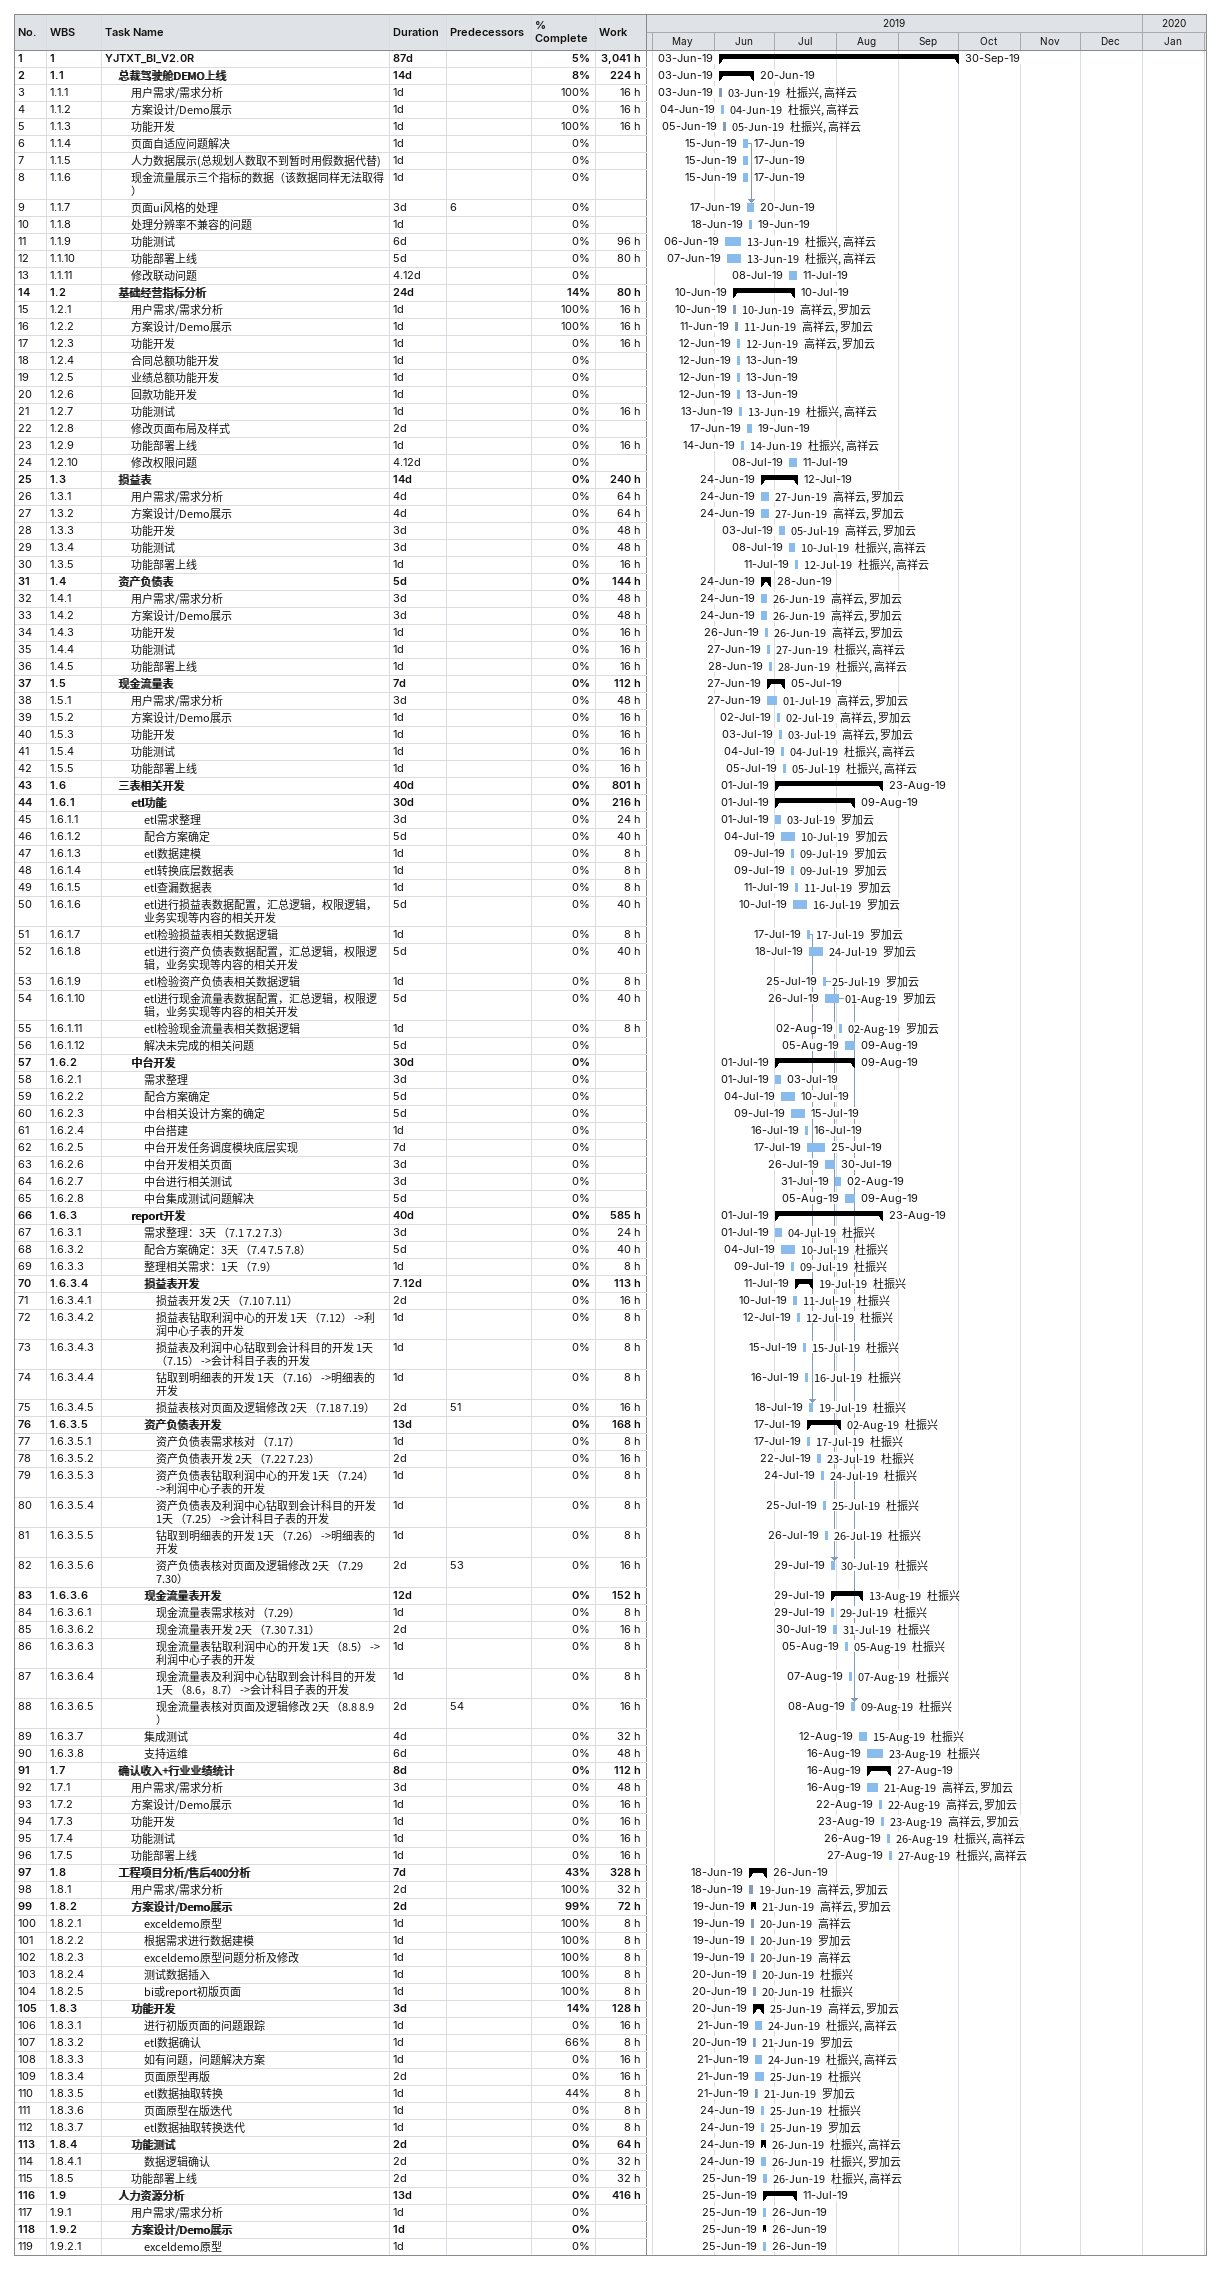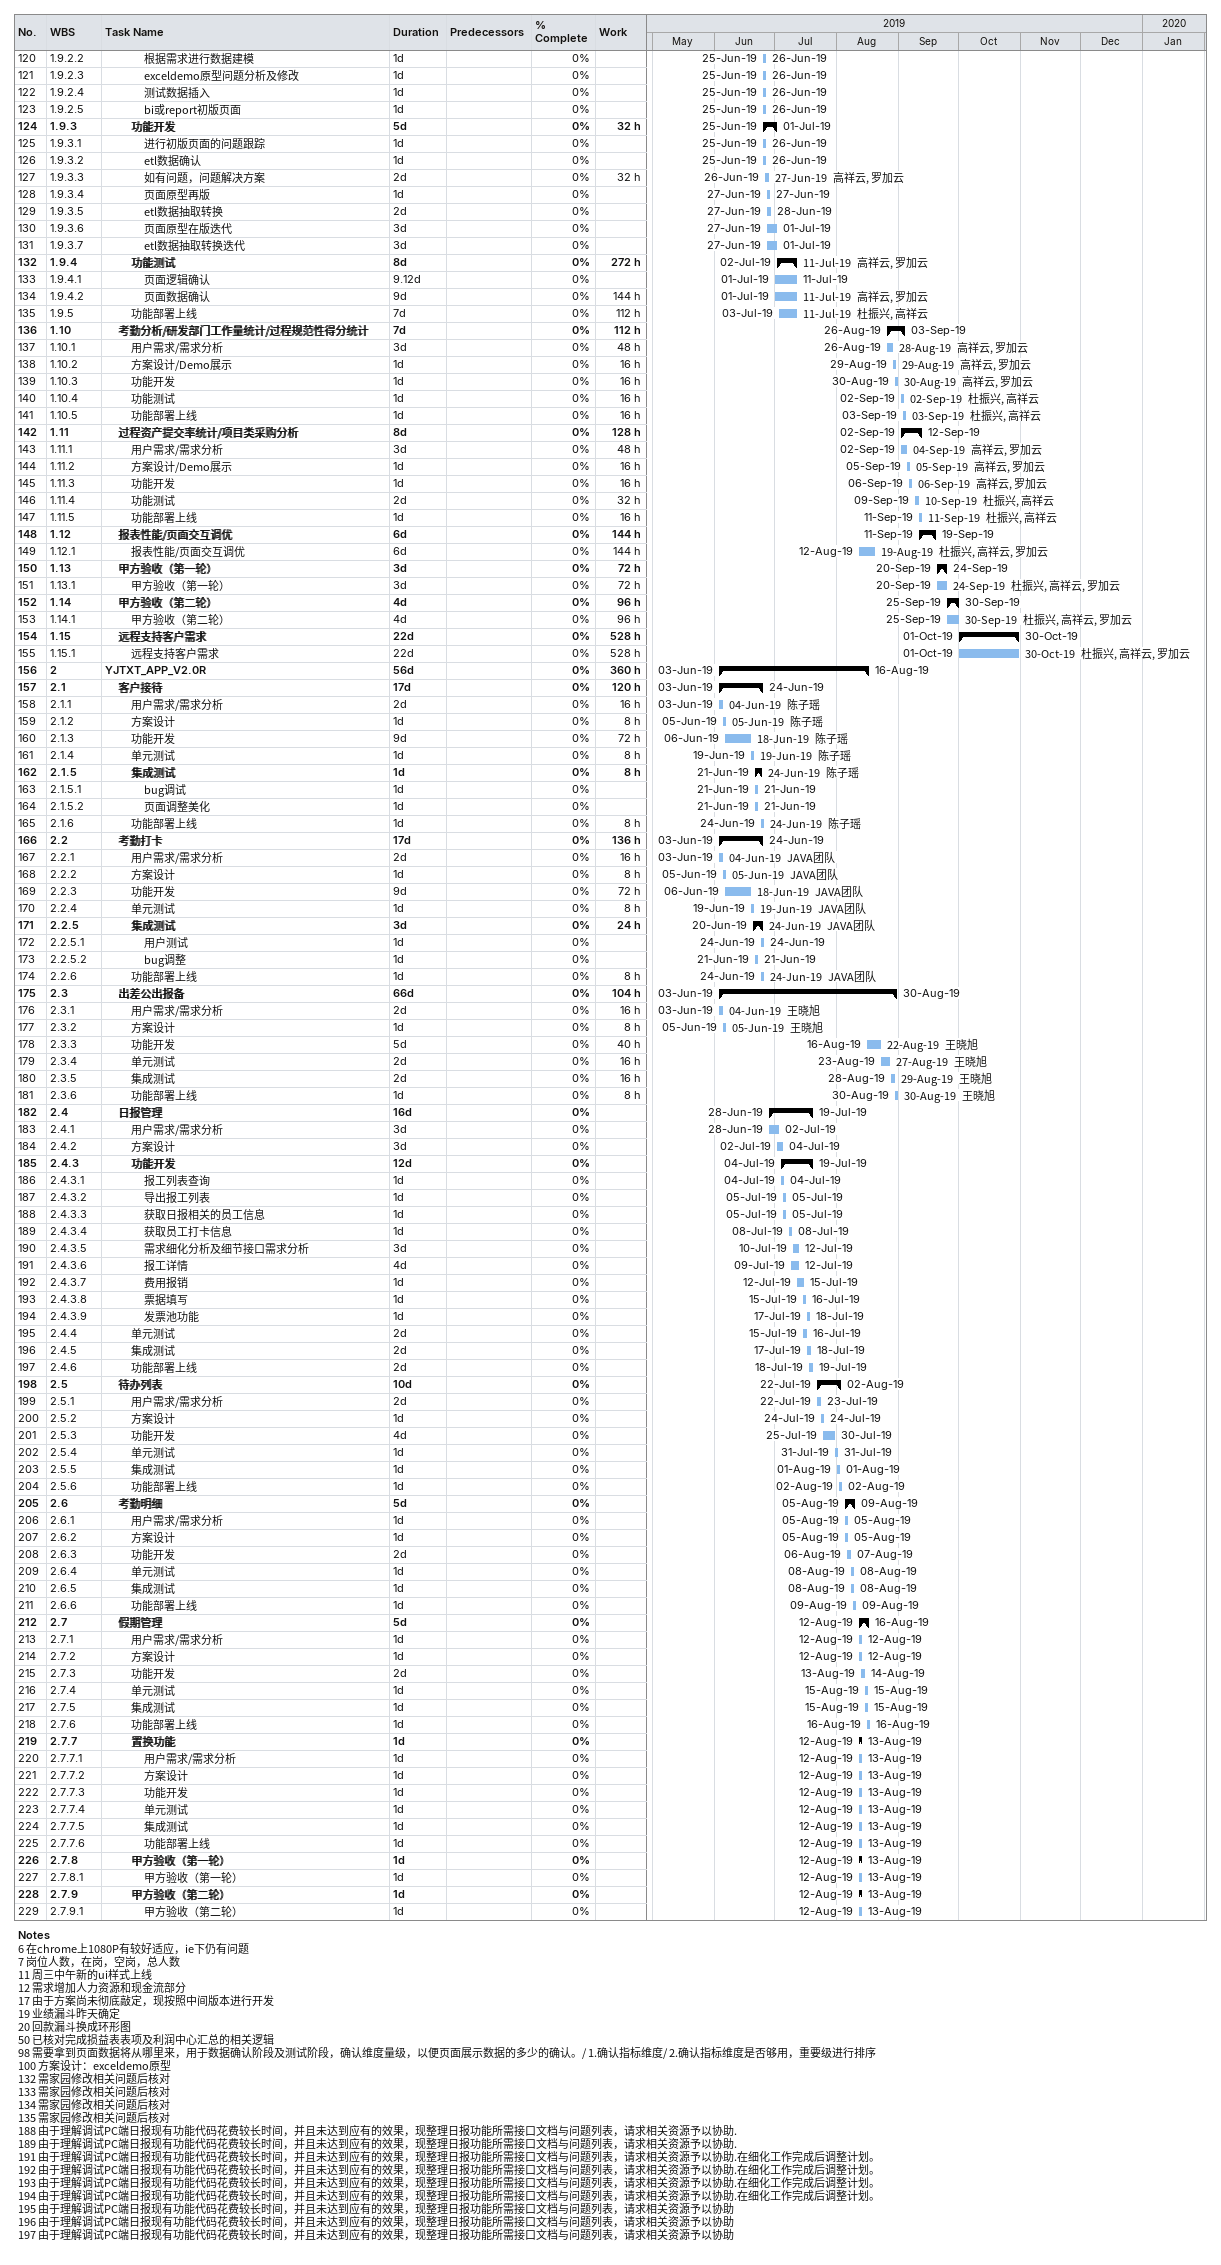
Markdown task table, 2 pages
| ID | WBS | Task | Duration | Start | Finish | Predecessors | Resources | % complete | Work (h) |
|---|---|---|---|---|---|---|---|---|---|
| 1 | 1 | **YJTXT_BI_V2.0R** | 87d | 2019-06-03 | 2019-09-30 |  |  | 5 | 3041 |
| 2 | 1.1 | **总裁驾驶舱DEMO上线** | 14d | 2019-06-03 | 2019-06-20 |  |  | 8 | 224 |
| 3 | 1.1.1 | 用户需求/需求分析 | 1d | 2019-06-03 | 2019-06-03 |  | 杜振兴, 高祥云 | 100 | 16 |
| 4 | 1.1.2 | 方案设计/Demo展示 | 1d | 2019-06-04 | 2019-06-04 |  | 杜振兴, 高祥云 | 0 | 16 |
| 5 | 1.1.3 | 功能开发 | 1d | 2019-06-05 | 2019-06-05 |  | 杜振兴, 高祥云 | 100 | 16 |
| 6 | 1.1.4 | 页面自适应问题解决 | 1d | 2019-06-15 | 2019-06-17 |  |  | 0 |  |
| 7 | 1.1.5 | 人力数据展示(总规划人数取不到暂时用假数据代替) | 1d | 2019-06-15 | 2019-06-17 |  |  | 0 |  |
| 8 | 1.1.6 | 现金流量展示三个指标的数据（该数据同样无法取得） | 1d | 2019-06-15 | 2019-06-17 |  |  | 0 |  |
| 9 | 1.1.7 | 页面ui风格的处理 | 3d | 2019-06-17 | 2019-06-20 | 6 |  | 0 |  |
| 10 | 1.1.8 | 处理分辨率不兼容的问题 | 1d | 2019-06-18 | 2019-06-19 |  |  | 0 |  |
| 11 | 1.1.9 | 功能测试 | 6d | 2019-06-06 | 2019-06-13 |  | 杜振兴, 高祥云 | 0 | 96 |
| 12 | 1.1.10 | 功能部署上线 | 5d | 2019-06-07 | 2019-06-13 |  | 杜振兴, 高祥云 | 0 | 80 |
| 13 | 1.1.11 | 修改联动问题 | 4.12d | 2019-07-08 | 2019-07-11 |  |  | 0 |  |
| 14 | 1.2 | **基础经营指标分析** | 24d | 2019-06-10 | 2019-07-10 |  |  | 14 | 80 |
| 15 | 1.2.1 | 用户需求/需求分析 | 1d | 2019-06-10 | 2019-06-10 |  | 高祥云, 罗加云 | 100 | 16 |
| 16 | 1.2.2 | 方案设计/Demo展示 | 1d | 2019-06-11 | 2019-06-11 |  | 高祥云, 罗加云 | 100 | 16 |
| 17 | 1.2.3 | 功能开发 | 1d | 2019-06-12 | 2019-06-12 |  | 高祥云, 罗加云 | 0 | 16 |
| 18 | 1.2.4 | 合同总额功能开发 | 1d | 2019-06-12 | 2019-06-13 |  |  | 0 |  |
| 19 | 1.2.5 | 业绩总额功能开发 | 1d | 2019-06-12 | 2019-06-13 |  |  | 0 |  |
| 20 | 1.2.6 | 回款功能开发 | 1d | 2019-06-12 | 2019-06-13 |  |  | 0 |  |
| 21 | 1.2.7 | 功能测试 | 1d | 2019-06-13 | 2019-06-13 |  | 杜振兴, 高祥云 | 0 | 16 |
| 22 | 1.2.8 | 修改页面布局及样式 | 2d | 2019-06-17 | 2019-06-19 |  |  | 0 |  |
| 23 | 1.2.9 | 功能部署上线 | 1d | 2019-06-14 | 2019-06-14 |  | 杜振兴, 高祥云 | 0 | 16 |
| 24 | 1.2.10 | 修改权限问题 | 4.12d | 2019-07-08 | 2019-07-11 |  |  | 0 |  |
| 25 | 1.3 | **损益表** | 14d | 2019-06-24 | 2019-07-12 |  |  | 0 | 240 |
| 26 | 1.3.1 | 用户需求/需求分析 | 4d | 2019-06-24 | 2019-06-27 |  | 高祥云, 罗加云 | 0 | 64 |
| 27 | 1.3.2 | 方案设计/Demo展示 | 4d | 2019-06-24 | 2019-06-27 |  | 高祥云, 罗加云 | 0 | 64 |
| 28 | 1.3.3 | 功能开发 | 3d | 2019-07-03 | 2019-07-05 |  | 高祥云, 罗加云 | 0 | 48 |
| 29 | 1.3.4 | 功能测试 | 3d | 2019-07-08 | 2019-07-10 |  | 杜振兴, 高祥云 | 0 | 48 |
| 30 | 1.3.5 | 功能部署上线 | 1d | 2019-07-11 | 2019-07-12 |  | 杜振兴, 高祥云 | 0 | 16 |
| 31 | 1.4 | **资产负债表** | 5d | 2019-06-24 | 2019-06-28 |  |  | 0 | 144 |
| 32 | 1.4.1 | 用户需求/需求分析 | 3d | 2019-06-24 | 2019-06-26 |  | 高祥云, 罗加云 | 0 | 48 |
| 33 | 1.4.2 | 方案设计/Demo展示 | 3d | 2019-06-24 | 2019-06-26 |  | 高祥云, 罗加云 | 0 | 48 |
| 34 | 1.4.3 | 功能开发 | 1d | 2019-06-26 | 2019-06-26 |  | 高祥云, 罗加云 | 0 | 16 |
| 35 | 1.4.4 | 功能测试 | 1d | 2019-06-27 | 2019-06-27 |  | 杜振兴, 高祥云 | 0 | 16 |
| 36 | 1.4.5 | 功能部署上线 | 1d | 2019-06-28 | 2019-06-28 |  | 杜振兴, 高祥云 | 0 | 16 |
| 37 | 1.5 | **现金流量表** | 7d | 2019-06-27 | 2019-07-05 |  |  | 0 | 112 |
| 38 | 1.5.1 | 用户需求/需求分析 | 3d | 2019-06-27 | 2019-07-01 |  | 高祥云, 罗加云 | 0 | 48 |
| 39 | 1.5.2 | 方案设计/Demo展示 | 1d | 2019-07-02 | 2019-07-02 |  | 高祥云, 罗加云 | 0 | 16 |
| 40 | 1.5.3 | 功能开发 | 1d | 2019-07-03 | 2019-07-03 |  | 高祥云, 罗加云 | 0 | 16 |
| 41 | 1.5.4 | 功能测试 | 1d | 2019-07-04 | 2019-07-04 |  | 杜振兴, 高祥云 | 0 | 16 |
| 42 | 1.5.5 | 功能部署上线 | 1d | 2019-07-05 | 2019-07-05 |  | 杜振兴, 高祥云 | 0 | 16 |
| 43 | 1.6 | **三表相关开发** | 40d | 2019-07-01 | 2019-08-23 |  |  | 0 | 801 |
| 44 | 1.6.1 | **etl功能** | 30d | 2019-07-01 | 2019-08-09 |  |  | 0 | 216 |
| 45 | 1.6.1.1 | etl需求整理 | 3d | 2019-07-01 | 2019-07-03 |  | 罗加云 | 0 | 24 |
| 46 | 1.6.1.2 | 配合方案确定 | 5d | 2019-07-04 | 2019-07-10 |  | 罗加云 | 0 | 40 |
| 47 | 1.6.1.3 | etl数据建模 | 1d | 2019-07-09 | 2019-07-09 |  | 罗加云 | 0 | 8 |
| 48 | 1.6.1.4 | etl转换底层数据表 | 1d | 2019-07-09 | 2019-07-09 |  | 罗加云 | 0 | 8 |
| 49 | 1.6.1.5 | etl查漏数据表 | 1d | 2019-07-11 | 2019-07-11 |  | 罗加云 | 0 | 8 |
| 50 | 1.6.1.6 | etl进行损益表数据配置，汇总逻辑，权限逻辑，业务实现等内容的相关开发 | 5d | 2019-07-10 | 2019-07-16 |  | 罗加云 | 0 | 40 |
| 51 | 1.6.1.7 | etl检验损益表相关数据逻辑 | 1d | 2019-07-17 | 2019-07-17 |  | 罗加云 | 0 | 8 |
| 52 | 1.6.1.8 | etl进行资产负债表数据配置，汇总逻辑，权限逻辑，业务实现等内容的相关开发 | 5d | 2019-07-18 | 2019-07-24 |  | 罗加云 | 0 | 40 |
| 53 | 1.6.1.9 | etl检验资产负债表相关数据逻辑 | 1d | 2019-07-25 | 2019-07-25 |  | 罗加云 | 0 | 8 |
| 54 | 1.6.1.10 | etl进行现金流量表数据配置，汇总逻辑，权限逻辑，业务实现等内容的相关开发 | 5d | 2019-07-26 | 2019-08-01 |  | 罗加云 | 0 | 40 |
| 55 | 1.6.1.11 | etl检验现金流量表相关数据逻辑 | 1d | 2019-08-02 | 2019-08-02 |  | 罗加云 | 0 | 8 |
| 56 | 1.6.1.12 | 解决未完成的相关问题 | 5d | 2019-08-05 | 2019-08-09 |  |  | 0 |  |
| 57 | 1.6.2 | **中台开发** | 30d | 2019-07-01 | 2019-08-09 |  |  | 0 |  |
| 58 | 1.6.2.1 | 需求整理 | 3d | 2019-07-01 | 2019-07-03 |  |  | 0 |  |
| 59 | 1.6.2.2 | 配合方案确定 | 5d | 2019-07-04 | 2019-07-10 |  |  | 0 |  |
| 60 | 1.6.2.3 | 中台相关设计方案的确定 | 5d | 2019-07-09 | 2019-07-15 |  |  | 0 |  |
| 61 | 1.6.2.4 | 中台搭建 | 1d | 2019-07-16 | 2019-07-16 |  |  | 0 |  |
| 62 | 1.6.2.5 | 中台开发任务调度模块底层实现 | 7d | 2019-07-17 | 2019-07-25 |  |  | 0 |  |
| 63 | 1.6.2.6 | 中台开发相关页面 | 3d | 2019-07-26 | 2019-07-30 |  |  | 0 |  |
| 64 | 1.6.2.7 | 中台进行相关测试 | 3d | 2019-07-31 | 2019-08-02 |  |  | 0 |  |
| 65 | 1.6.2.8 | 中台集成测试问题解决 | 5d | 2019-08-05 | 2019-08-09 |  |  | 0 |  |
| 66 | 1.6.3 | **report开发** | 40d | 2019-07-01 | 2019-08-23 |  |  | 0 | 585 |
| 67 | 1.6.3.1 | 需求整理：3天 （7.1 7.2 7.3） | 3d | 2019-07-01 | 2019-07-04 |  | 杜振兴 | 0 | 24 |
| 68 | 1.6.3.2 | 配合方案确定：3天 （7.4 7.5 7.8） | 5d | 2019-07-04 | 2019-07-10 |  | 杜振兴 | 0 | 40 |
| 69 | 1.6.3.3 | 整理相关需求：1天 （7.9） | 1d | 2019-07-09 | 2019-07-09 |  | 杜振兴 | 0 | 8 |
| 70 | 1.6.3.4 | **损益表开发** | 7.12d | 2019-07-11 | 2019-07-19 |  | 杜振兴 | 0 | 113 |
| 71 | 1.6.3.4.1 | 损益表开发 2天 （7.10 7.11） | 2d | 2019-07-10 | 2019-07-11 |  | 杜振兴 | 0 | 16 |
| 72 | 1.6.3.4.2 | 损益表钻取利润中心的开发 1天 （7.12） ->利润中心子表的开发 | 1d | 2019-07-12 | 2019-07-12 |  | 杜振兴 | 0 | 8 |
| 73 | 1.6.3.4.3 | 损益表及利润中心钻取到会计科目的开发 1天 （7.15） ->会计科目子表的开发 | 1d | 2019-07-15 | 2019-07-15 |  | 杜振兴 | 0 | 8 |
| 74 | 1.6.3.4.4 | 钻取到明细表的开发 1天 （7.16） ->明细表的开发 | 1d | 2019-07-16 | 2019-07-16 |  | 杜振兴 | 0 | 8 |
| 75 | 1.6.3.4.5 | 损益表核对页面及逻辑修改 2天 （7.18 7.19） | 2d | 2019-07-18 | 2019-07-19 | 51 | 杜振兴 | 0 | 16 |
| 76 | 1.6.3.5 | **资产负债表开发** | 13d | 2019-07-17 | 2019-08-02 |  | 杜振兴 | 0 | 168 |
| 77 | 1.6.3.5.1 | 资产负债表需求核对 （7.17） | 1d | 2019-07-17 | 2019-07-17 |  | 杜振兴 | 0 | 8 |
| 78 | 1.6.3.5.2 | 资产负债表开发 2天 （7.22 7.23） | 2d | 2019-07-22 | 2019-07-23 |  | 杜振兴 | 0 | 16 |
| 79 | 1.6.3.5.3 | 资产负债表钻取利润中心的开发 1天 （7.24） ->利润中心子表的开发 | 1d | 2019-07-24 | 2019-07-24 |  | 杜振兴 | 0 | 8 |
| 80 | 1.6.3.5.4 | 资产负债表及利润中心钻取到会计科目的开发 1天 （7.25） ->会计科目子表的开发 | 1d | 2019-07-25 | 2019-07-25 |  | 杜振兴 | 0 | 8 |
| 81 | 1.6.3.5.5 | 钻取到明细表的开发 1天 （7.26） ->明细表的开发 | 1d | 2019-07-26 | 2019-07-26 |  | 杜振兴 | 0 | 8 |
| 82 | 1.6.3.5.6 | 资产负债表核对页面及逻辑修改 2天 （7.29 7.30） | 2d | 2019-07-29 | 2019-07-30 | 53 | 杜振兴 | 0 | 16 |
| 83 | 1.6.3.6 | **现金流量表开发** | 12d | 2019-07-29 | 2019-08-13 |  | 杜振兴 | 0 | 152 |
| 84 | 1.6.3.6.1 | 现金流量表需求核对 （7.29） | 1d | 2019-07-29 | 2019-07-29 |  | 杜振兴 | 0 | 8 |
| 85 | 1.6.3.6.2 | 现金流量表开发 2天 （7.30 7.31） | 2d | 2019-07-30 | 2019-07-31 |  | 杜振兴 | 0 | 16 |
| 86 | 1.6.3.6.3 | 现金流量表钻取利润中心的开发 1天 （8.5） ->利润中心子表的开发 | 1d | 2019-08-05 | 2019-08-05 |  | 杜振兴 | 0 | 8 |
| 87 | 1.6.3.6.4 | 现金流量表及利润中心钻取到会计科目的开发 1天 （8.6，8.7） ->会计科目子表的开发 | 1d | 2019-08-07 | 2019-08-07 |  | 杜振兴 | 0 | 8 |
| 88 | 1.6.3.6.5 | 现金流量表核对页面及逻辑修改 2天 （8.8 8.9） | 2d | 2019-08-08 | 2019-08-09 | 54 | 杜振兴 | 0 | 16 |
| 89 | 1.6.3.7 | 集成测试 | 4d | 2019-08-12 | 2019-08-15 |  | 杜振兴 | 0 | 32 |
| 90 | 1.6.3.8 | 支持运维 | 6d | 2019-08-16 | 2019-08-23 |  | 杜振兴 | 0 | 48 |
| 91 | 1.7 | **确认收入+行业业绩统计** | 8d | 2019-08-16 | 2019-08-27 |  |  | 0 | 112 |
| 92 | 1.7.1 | 用户需求/需求分析 | 3d | 2019-08-16 | 2019-08-21 |  | 高祥云, 罗加云 | 0 | 48 |
| 93 | 1.7.2 | 方案设计/Demo展示 | 1d | 2019-08-22 | 2019-08-22 |  | 高祥云, 罗加云 | 0 | 16 |
| 94 | 1.7.3 | 功能开发 | 1d | 2019-08-23 | 2019-08-23 |  | 高祥云, 罗加云 | 0 | 16 |
| 95 | 1.7.4 | 功能测试 | 1d | 2019-08-26 | 2019-08-26 |  | 杜振兴, 高祥云 | 0 | 16 |
| 96 | 1.7.5 | 功能部署上线 | 1d | 2019-08-27 | 2019-08-27 |  | 杜振兴, 高祥云 | 0 | 16 |
| 97 | 1.8 | **工程项目分析/售后400分析** | 7d | 2019-06-18 | 2019-06-26 |  |  | 43 | 328 |
| 98 | 1.8.1 | 用户需求/需求分析 | 2d | 2019-06-18 | 2019-06-19 |  | 高祥云, 罗加云 | 100 | 32 |
| 99 | 1.8.2 | **方案设计/Demo展示** | 2d | 2019-06-19 | 2019-06-21 |  | 高祥云, 罗加云 | 99 | 72 |
| 100 | 1.8.2.1 | exceldemo原型 | 1d | 2019-06-19 | 2019-06-20 |  | 高祥云 | 100 | 8 |
| 101 | 1.8.2.2 | 根据需求进行数据建模 | 1d | 2019-06-19 | 2019-06-20 |  | 罗加云 | 100 | 8 |
| 102 | 1.8.2.3 | exceldemo原型问题分析及修改 | 1d | 2019-06-19 | 2019-06-20 |  | 高祥云 | 100 | 8 |
| 103 | 1.8.2.4 | 测试数据插入 | 1d | 2019-06-20 | 2019-06-20 |  | 杜振兴 | 100 | 8 |
| 104 | 1.8.2.5 | bi或report初版页面 | 1d | 2019-06-20 | 2019-06-20 |  | 杜振兴 | 100 | 8 |
| 105 | 1.8.3 | **功能开发** | 3d | 2019-06-20 | 2019-06-25 |  | 高祥云, 罗加云 | 14 | 128 |
| 106 | 1.8.3.1 | 进行初版页面的问题跟踪 | 1d | 2019-06-21 | 2019-06-24 |  | 杜振兴, 高祥云 | 0 | 16 |
| 107 | 1.8.3.2 | etl数据确认 | 1d | 2019-06-20 | 2019-06-21 |  | 罗加云 | 66 | 8 |
| 108 | 1.8.3.3 | 如有问题，问题解决方案 | 1d | 2019-06-21 | 2019-06-24 |  | 杜振兴, 高祥云 | 0 | 16 |
| 109 | 1.8.3.4 | 页面原型再版 | 2d | 2019-06-21 | 2019-06-25 |  | 杜振兴 | 0 | 16 |
| 110 | 1.8.3.5 | etl数据抽取转换 | 1d | 2019-06-21 | 2019-06-21 |  | 罗加云 | 44 | 8 |
| 111 | 1.8.3.6 | 页面原型在版迭代 | 1d | 2019-06-24 | 2019-06-25 |  | 杜振兴 | 0 | 8 |
| 112 | 1.8.3.7 | etl数据抽取转换迭代 | 1d | 2019-06-24 | 2019-06-25 |  | 罗加云 | 0 | 8 |
| 113 | 1.8.4 | **功能测试** | 2d | 2019-06-24 | 2019-06-26 |  | 杜振兴, 高祥云 | 0 | 64 |
| 114 | 1.8.4.1 | 数据逻辑确认 | 2d | 2019-06-24 | 2019-06-26 |  | 杜振兴, 罗加云 | 0 | 32 |
| 115 | 1.8.5 | 功能部署上线 | 2d | 2019-06-25 | 2019-06-26 |  | 杜振兴, 高祥云 | 0 | 32 |
| 116 | 1.9 | **人力资源分析** | 13d | 2019-06-25 | 2019-07-11 |  |  | 0 | 416 |
| 117 | 1.9.1 | 用户需求/需求分析 | 1d | 2019-06-25 | 2019-06-26 |  |  | 0 |  |
| 118 | 1.9.2 | **方案设计/Demo展示** | 1d | 2019-06-25 | 2019-06-26 |  |  | 0 |  |
| 119 | 1.9.2.1 | exceldemo原型 | 1d | 2019-06-25 | 2019-06-26 |  |  | 0 |  |
| 120 | 1.9.2.2 | 根据需求进行数据建模 | 1d | 2019-06-25 | 2019-06-26 |  |  | 0 |  |
| 121 | 1.9.2.3 | exceldemo原型问题分析及修改 | 1d | 2019-06-25 | 2019-06-26 |  |  | 0 |  |
| 122 | 1.9.2.4 | 测试数据插入 | 1d | 2019-06-25 | 2019-06-26 |  |  | 0 |  |
| 123 | 1.9.2.5 | bi或report初版页面 | 1d | 2019-06-25 | 2019-06-26 |  |  | 0 |  |
| 124 | 1.9.3 | **功能开发** | 5d | 2019-06-25 | 2019-07-01 |  |  | 0 | 32 |
| 125 | 1.9.3.1 | 进行初版页面的问题跟踪 | 1d | 2019-06-25 | 2019-06-26 |  |  | 0 |  |
| 126 | 1.9.3.2 | etl数据确认 | 1d | 2019-06-25 | 2019-06-26 |  |  | 0 |  |
| 127 | 1.9.3.3 | 如有问题，问题解决方案 | 2d | 2019-06-26 | 2019-06-27 |  | 高祥云, 罗加云 | 0 | 32 |
| 128 | 1.9.3.4 | 页面原型再版 | 1d | 2019-06-27 | 2019-06-27 |  |  | 0 |  |
| 129 | 1.9.3.5 | etl数据抽取转换 | 2d | 2019-06-27 | 2019-06-28 |  |  | 0 |  |
| 130 | 1.9.3.6 | 页面原型在版迭代 | 3d | 2019-06-27 | 2019-07-01 |  |  | 0 |  |
| 131 | 1.9.3.7 | etl数据抽取转换迭代 | 3d | 2019-06-27 | 2019-07-01 |  |  | 0 |  |
| 132 | 1.9.4 | **功能测试** | 8d | 2019-07-02 | 2019-07-11 |  | 高祥云, 罗加云 | 0 | 272 |
| 133 | 1.9.4.1 | 页面逻辑确认 | 9.12d | 2019-07-01 | 2019-07-11 |  |  | 0 |  |
| 134 | 1.9.4.2 | 页面数据确认 | 9d | 2019-07-01 | 2019-07-11 |  | 高祥云, 罗加云 | 0 | 144 |
| 135 | 1.9.5 | 功能部署上线 | 7d | 2019-07-03 | 2019-07-11 |  | 杜振兴, 高祥云 | 0 | 112 |
| 136 | 1.10 | **考勤分析/研发部门工作量统计/过程规范性得分统计** | 7d | 2019-08-26 | 2019-09-03 |  |  | 0 | 112 |
| 137 | 1.10.1 | 用户需求/需求分析 | 3d | 2019-08-26 | 2019-08-28 |  | 高祥云, 罗加云 | 0 | 48 |
| 138 | 1.10.2 | 方案设计/Demo展示 | 1d | 2019-08-29 | 2019-08-29 |  | 高祥云, 罗加云 | 0 | 16 |
| 139 | 1.10.3 | 功能开发 | 1d | 2019-08-30 | 2019-08-30 |  | 高祥云, 罗加云 | 0 | 16 |
| 140 | 1.10.4 | 功能测试 | 1d | 2019-09-02 | 2019-09-02 |  | 杜振兴, 高祥云 | 0 | 16 |
| 141 | 1.10.5 | 功能部署上线 | 1d | 2019-09-03 | 2019-09-03 |  | 杜振兴, 高祥云 | 0 | 16 |
| 142 | 1.11 | **过程资产提交率统计/项目类采购分析** | 8d | 2019-09-02 | 2019-09-12 |  |  | 0 | 128 |
| 143 | 1.11.1 | 用户需求/需求分析 | 3d | 2019-09-02 | 2019-09-04 |  | 高祥云, 罗加云 | 0 | 48 |
| 144 | 1.11.2 | 方案设计/Demo展示 | 1d | 2019-09-05 | 2019-09-05 |  | 高祥云, 罗加云 | 0 | 16 |
| 145 | 1.11.3 | 功能开发 | 1d | 2019-09-06 | 2019-09-06 |  | 高祥云, 罗加云 | 0 | 16 |
| 146 | 1.11.4 | 功能测试 | 2d | 2019-09-09 | 2019-09-10 |  | 杜振兴, 高祥云 | 0 | 32 |
| 147 | 1.11.5 | 功能部署上线 | 1d | 2019-09-11 | 2019-09-11 |  | 杜振兴, 高祥云 | 0 | 16 |
| 148 | 1.12 | **报表性能/页面交互调优** | 6d | 2019-09-11 | 2019-09-19 |  |  | 0 | 144 |
| 149 | 1.12.1 | 报表性能/页面交互调优 | 6d | 2019-08-12 | 2019-08-19 |  | 杜振兴, 高祥云, 罗加云 | 0 | 144 |
| 150 | 1.13 | **甲方验收（第一轮）** | 3d | 2019-09-20 | 2019-09-24 |  |  | 0 | 72 |
| 151 | 1.13.1 | 甲方验收（第一轮） | 3d | 2019-09-20 | 2019-09-24 |  | 杜振兴, 高祥云, 罗加云 | 0 | 72 |
| 152 | 1.14 | **甲方验收（第二轮）** | 4d | 2019-09-25 | 2019-09-30 |  |  | 0 | 96 |
| 153 | 1.14.1 | 甲方验收（第二轮） | 4d | 2019-09-25 | 2019-09-30 |  | 杜振兴, 高祥云, 罗加云 | 0 | 96 |
| 154 | 1.15 | **远程支持客户需求** | 22d | 2019-10-01 | 2019-10-30 |  |  | 0 | 528 |
| 155 | 1.15.1 | 远程支持客户需求 | 22d | 2019-10-01 | 2019-10-30 |  | 杜振兴, 高祥云, 罗加云 | 0 | 528 |
| 156 | 2 | **YJTXT_APP_V2.0R** | 56d | 2019-06-03 | 2019-08-16 |  |  | 0 | 360 |
| 157 | 2.1 | **客户接待** | 17d | 2019-06-03 | 2019-06-24 |  |  | 0 | 120 |
| 158 | 2.1.1 | 用户需求/需求分析 | 2d | 2019-06-03 | 2019-06-04 |  | 陈子瑶 | 0 | 16 |
| 159 | 2.1.2 | 方案设计 | 1d | 2019-06-05 | 2019-06-05 |  | 陈子瑶 | 0 | 8 |
| 160 | 2.1.3 | 功能开发 | 9d | 2019-06-06 | 2019-06-18 |  | 陈子瑶 | 0 | 72 |
| 161 | 2.1.4 | 单元测试 | 1d | 2019-06-19 | 2019-06-19 |  | 陈子瑶 | 0 | 8 |
| 162 | 2.1.5 | **集成测试** | 1d | 2019-06-21 | 2019-06-24 |  | 陈子瑶 | 0 | 8 |
| 163 | 2.1.5.1 | bug调试 | 1d | 2019-06-21 | 2019-06-21 |  |  | 0 |  |
| 164 | 2.1.5.2 | 页面调整美化 | 1d | 2019-06-21 | 2019-06-21 |  |  | 0 |  |
| 165 | 2.1.6 | 功能部署上线 | 1d | 2019-06-24 | 2019-06-24 |  | 陈子瑶 | 0 | 8 |
| 166 | 2.2 | **考勤打卡** | 17d | 2019-06-03 | 2019-06-24 |  |  | 0 | 136 |
| 167 | 2.2.1 | 用户需求/需求分析 | 2d | 2019-06-03 | 2019-06-04 |  | JAVA团队 | 0 | 16 |
| 168 | 2.2.2 | 方案设计 | 1d | 2019-06-05 | 2019-06-05 |  | JAVA团队 | 0 | 8 |
| 169 | 2.2.3 | 功能开发 | 9d | 2019-06-06 | 2019-06-18 |  | JAVA团队 | 0 | 72 |
| 170 | 2.2.4 | 单元测试 | 1d | 2019-06-19 | 2019-06-19 |  | JAVA团队 | 0 | 8 |
| 171 | 2.2.5 | **集成测试** | 3d | 2019-06-20 | 2019-06-24 |  | JAVA团队 | 0 | 24 |
| 172 | 2.2.5.1 | 用户测试 | 1d | 2019-06-24 | 2019-06-24 |  |  | 0 |  |
| 173 | 2.2.5.2 | bug调整 | 1d | 2019-06-21 | 2019-06-21 |  |  | 0 |  |
| 174 | 2.2.6 | 功能部署上线 | 1d | 2019-06-24 | 2019-06-24 |  | JAVA团队 | 0 | 8 |
| 175 | 2.3 | **出差公出报备** | 66d | 2019-06-03 | 2019-08-30 |  |  | 0 | 104 |
| 176 | 2.3.1 | 用户需求/需求分析 | 2d | 2019-06-03 | 2019-06-04 |  | 王晓旭 | 0 | 16 |
| 177 | 2.3.2 | 方案设计 | 1d | 2019-06-05 | 2019-06-05 |  | 王晓旭 | 0 | 8 |
| 178 | 2.3.3 | 功能开发 | 5d | 2019-08-16 | 2019-08-22 |  | 王晓旭 | 0 | 40 |
| 179 | 2.3.4 | 单元测试 | 2d | 2019-08-23 | 2019-08-27 |  | 王晓旭 | 0 | 16 |
| 180 | 2.3.5 | 集成测试 | 2d | 2019-08-28 | 2019-08-29 |  | 王晓旭 | 0 | 16 |
| 181 | 2.3.6 | 功能部署上线 | 1d | 2019-08-30 | 2019-08-30 |  | 王晓旭 | 0 | 8 |
| 182 | 2.4 | **日报管理** | 16d | 2019-06-28 | 2019-07-19 |  |  | 0 |  |
| 183 | 2.4.1 | 用户需求/需求分析 | 3d | 2019-06-28 | 2019-07-02 |  |  | 0 |  |
| 184 | 2.4.2 | 方案设计 | 3d | 2019-07-02 | 2019-07-04 |  |  | 0 |  |
| 185 | 2.4.3 | **功能开发** | 12d | 2019-07-04 | 2019-07-19 |  |  | 0 |  |
| 186 | 2.4.3.1 | 报工列表查询 | 1d | 2019-07-04 | 2019-07-04 |  |  | 0 |  |
| 187 | 2.4.3.2 | 导出报工列表 | 1d | 2019-07-05 | 2019-07-05 |  |  | 0 |  |
| 188 | 2.4.3.3 | 获取日报相关的员工信息 | 1d | 2019-07-05 | 2019-07-05 |  |  | 0 |  |
| 189 | 2.4.3.4 | 获取员工打卡信息 | 1d | 2019-07-08 | 2019-07-08 |  |  | 0 |  |
| 190 | 2.4.3.5 | 需求细化分析及细节接口需求分析 | 3d | 2019-07-10 | 2019-07-12 |  |  | 0 |  |
| 191 | 2.4.3.6 | 报工详情 | 4d | 2019-07-09 | 2019-07-12 |  |  | 0 |  |
| 192 | 2.4.3.7 | 费用报销 | 1d | 2019-07-12 | 2019-07-15 |  |  | 0 |  |
| 193 | 2.4.3.8 | 票据填写 | 1d | 2019-07-15 | 2019-07-16 |  |  | 0 |  |
| 194 | 2.4.3.9 | 发票池功能 | 1d | 2019-07-17 | 2019-07-18 |  |  | 0 |  |
| 195 | 2.4.4 | 单元测试 | 2d | 2019-07-15 | 2019-07-16 |  |  | 0 |  |
| 196 | 2.4.5 | 集成测试 | 2d | 2019-07-17 | 2019-07-18 |  |  | 0 |  |
| 197 | 2.4.6 | 功能部署上线 | 2d | 2019-07-18 | 2019-07-19 |  |  | 0 |  |
| 198 | 2.5 | **待办列表** | 10d | 2019-07-22 | 2019-08-02 |  |  | 0 |  |
| 199 | 2.5.1 | 用户需求/需求分析 | 2d | 2019-07-22 | 2019-07-23 |  |  | 0 |  |
| 200 | 2.5.2 | 方案设计 | 1d | 2019-07-24 | 2019-07-24 |  |  | 0 |  |
| 201 | 2.5.3 | 功能开发 | 4d | 2019-07-25 | 2019-07-30 |  |  | 0 |  |
| 202 | 2.5.4 | 单元测试 | 1d | 2019-07-31 | 2019-07-31 |  |  | 0 |  |
| 203 | 2.5.5 | 集成测试 | 1d | 2019-08-01 | 2019-08-01 |  |  | 0 |  |
| 204 | 2.5.6 | 功能部署上线 | 1d | 2019-08-02 | 2019-08-02 |  |  | 0 |  |
| 205 | 2.6 | **考勤明细** | 5d | 2019-08-05 | 2019-08-09 |  |  | 0 |  |
| 206 | 2.6.1 | 用户需求/需求分析 | 1d | 2019-08-05 | 2019-08-05 |  |  | 0 |  |
| 207 | 2.6.2 | 方案设计 | 1d | 2019-08-05 | 2019-08-05 |  |  | 0 |  |
| 208 | 2.6.3 | 功能开发 | 2d | 2019-08-06 | 2019-08-07 |  |  | 0 |  |
| 209 | 2.6.4 | 单元测试 | 1d | 2019-08-08 | 2019-08-08 |  |  | 0 |  |
| 210 | 2.6.5 | 集成测试 | 1d | 2019-08-08 | 2019-08-08 |  |  | 0 |  |
| 211 | 2.6.6 | 功能部署上线 | 1d | 2019-08-09 | 2019-08-09 |  |  | 0 |  |
| 212 | 2.7 | **假期管理** | 5d | 2019-08-12 | 2019-08-16 |  |  | 0 |  |
| 213 | 2.7.1 | 用户需求/需求分析 | 1d | 2019-08-12 | 2019-08-12 |  |  | 0 |  |
| 214 | 2.7.2 | 方案设计 | 1d | 2019-08-12 | 2019-08-12 |  |  | 0 |  |
| 215 | 2.7.3 | 功能开发 | 2d | 2019-08-13 | 2019-08-14 |  |  | 0 |  |
| 216 | 2.7.4 | 单元测试 | 1d | 2019-08-15 | 2019-08-15 |  |  | 0 |  |
| 217 | 2.7.5 | 集成测试 | 1d | 2019-08-15 | 2019-08-15 |  |  | 0 |  |
| 218 | 2.7.6 | 功能部署上线 | 1d | 2019-08-16 | 2019-08-16 |  |  | 0 |  |
| 219 | 2.7.7 | **置换功能** | 1d | 2019-08-12 | 2019-08-13 |  |  | 0 |  |
| 220 | 2.7.7.1 | 用户需求/需求分析 | 1d | 2019-08-12 | 2019-08-13 |  |  | 0 |  |
| 221 | 2.7.7.2 | 方案设计 | 1d | 2019-08-12 | 2019-08-13 |  |  | 0 |  |
| 222 | 2.7.7.3 | 功能开发 | 1d | 2019-08-12 | 2019-08-13 |  |  | 0 |  |
| 223 | 2.7.7.4 | 单元测试 | 1d | 2019-08-12 | 2019-08-13 |  |  | 0 |  |
| 224 | 2.7.7.5 | 集成测试 | 1d | 2019-08-12 | 2019-08-13 |  |  | 0 |  |
| 225 | 2.7.7.6 | 功能部署上线 | 1d | 2019-08-12 | 2019-08-13 |  |  | 0 |  |
| 226 | 2.7.8 | **甲方验收（第一轮）** | 1d | 2019-08-12 | 2019-08-13 |  |  | 0 |  |
| 227 | 2.7.8.1 | 甲方验收（第一轮） | 1d | 2019-08-12 | 2019-08-13 |  |  | 0 |  |
| 228 | 2.7.9 | **甲方验收（第二轮）** | 1d | 2019-08-12 | 2019-08-13 |  |  | 0 |  |
| 229 | 2.7.9.1 | 甲方验收（第二轮） | 1d | 2019-08-12 | 2019-08-13 |  |  | 0 |  |

Notes
- 6: 在chrome上1080P有较好适应，ie下仍有问题
- 7: 岗位人数，在岗，空岗，总人数
- 11: 周三中午新的ui样式上线
- 12: 需求增加人力资源和现金流部分
- 17: 由于方案尚未彻底敲定，现按照中间版本进行开发
- 19: 业绩漏斗昨天确定
- 20: 回款漏斗换成环形图
- 50: 已核对完成损益表表项及利润中心汇总的相关逻辑
- 98: 需要拿到页面数据将从哪里来，用于数据确认阶段及测试阶段，确认维度量级，以便页面展示数据的多少的确认。/ 1.确认指标维度/ 2.确认指标维度是否够用，重要级进行排序
- 100: 方案设计：exceldemo原型
- 132: 需家园修改相关问题后核对
- 133: 需家园修改相关问题后核对
- 134: 需家园修改相关问题后核对
- 135: 需家园修改相关问题后核对
- 188: 由于理解调试PC端日报现有功能代码花费较长时间，并且未达到应有的效果，现整理日报功能所需接口文档与问题列表，请求相关资源予以协助.
- 189: 由于理解调试PC端日报现有功能代码花费较长时间，并且未达到应有的效果，现整理日报功能所需接口文档与问题列表，请求相关资源予以协助.
- 191: 由于理解调试PC端日报现有功能代码花费较长时间，并且未达到应有的效果，现整理日报功能所需接口文档与问题列表，请求相关资源予以协助.在细化工作完成后调整计划。
- 192: 由于理解调试PC端日报现有功能代码花费较长时间，并且未达到应有的效果，现整理日报功能所需接口文档与问题列表，请求相关资源予以协助.在细化工作完成后调整计划。
- 193: 由于理解调试PC端日报现有功能代码花费较长时间，并且未达到应有的效果，现整理日报功能所需接口文档与问题列表，请求相关资源予以协助.在细化工作完成后调整计划。
- 194: 由于理解调试PC端日报现有功能代码花费较长时间，并且未达到应有的效果，现整理日报功能所需接口文档与问题列表，请求相关资源予以协助.在细化工作完成后调整计划。
- 195: 由于理解调试PC端日报现有功能代码花费较长时间，并且未达到应有的效果，现整理日报功能所需接口文档与问题列表，请求相关资源予以协助
- 196: 由于理解调试PC端日报现有功能代码花费较长时间，并且未达到应有的效果，现整理日报功能所需接口文档与问题列表，请求相关资源予以协助
- 197: 由于理解调试PC端日报现有功能代码花费较长时间，并且未达到应有的效果，现整理日报功能所需接口文档与问题列表，请求相关资源予以协助
